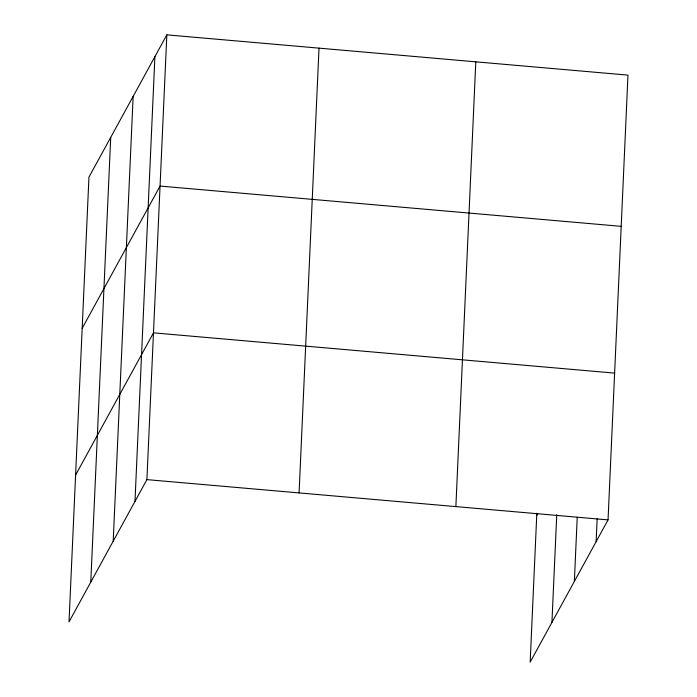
<?xml version="1.0" encoding="UTF-8"?>
<svg xmlns="http://www.w3.org/2000/svg" width="697" height="697" viewBox="0 0 697 697"><rect width="100%" height="100%" fill="white"/><g stroke="black" fill="none" stroke-linecap="round" stroke-linejoin="round"><path stroke-width="1.05" d="M90.784 582.126L110.718 137.353M113.21 541.16L133.144 96.386M134.983 501.404L154.908 56.631M166.836 34.85L88.955 177.108L69.02 621.881L146.901 479.623L166.836 34.85L627.98 75.119L608.045 519.892L530.164 662.15L536.838 513.201M299.083 492.91L319.017 48.137M455.873 506.597L475.798 61.833M551.928 622.395L556.755 514.761M574.354 581.429L577.229 517.287M596.127 541.674L597.146 518.838M82.176 328.331L160.057 186.073L621.201 226.342M75.598 475.101L153.479 332.844L614.623 373.113M536.742 515.379L537.779 513.48M146.901 479.623L608.045 519.892"/></g></svg>
